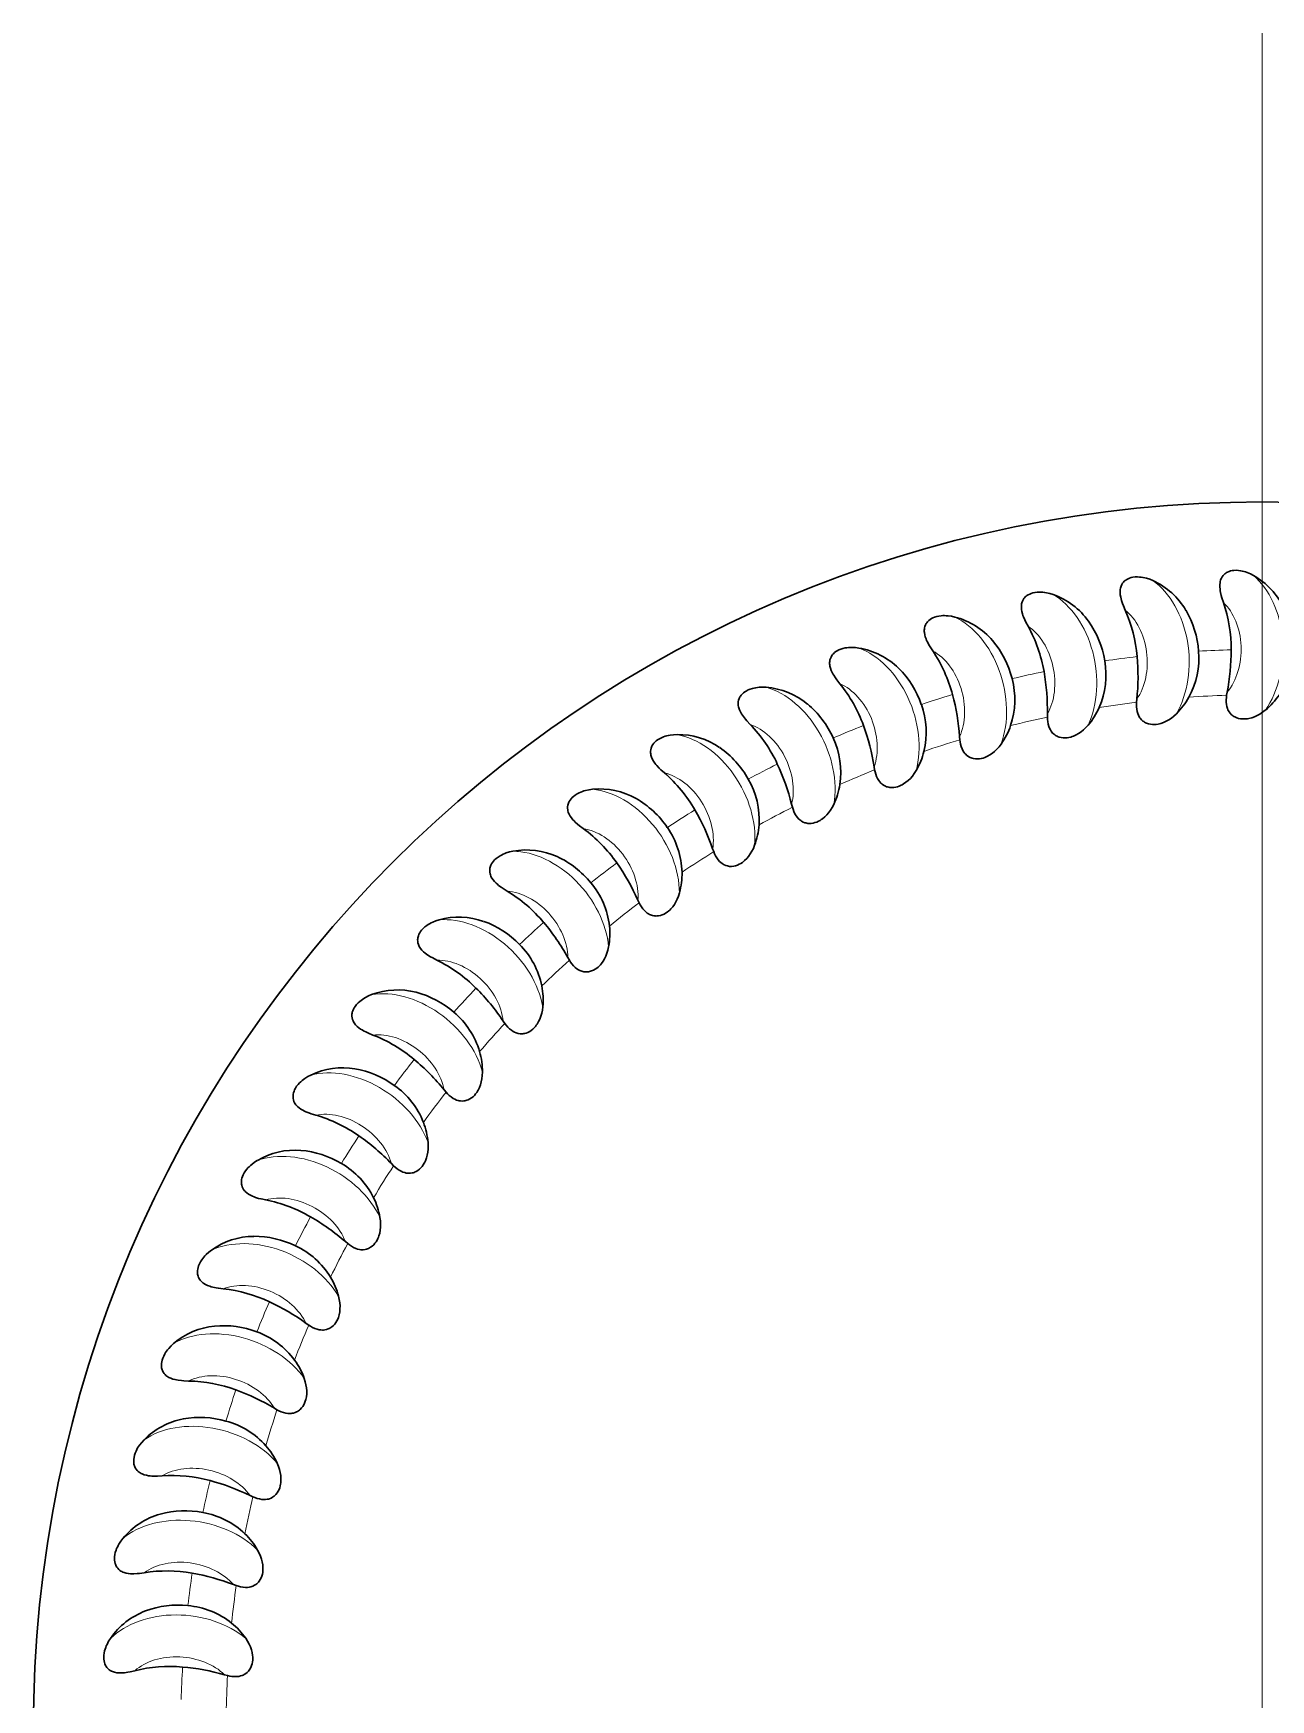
# Model space of a CAD drawing. Extents: x 89 to 647, y -82 to 440.
# Drawn here: x 445.75 to 479.1, y 229.93 to 274.86 of the extents above; entities that cross this region are included whole.
import ezdxf

# ---------------------------------------------------------------- set-up
doc = ezdxf.new("R2010")
doc.units = 0
doc.header["$LTSCALE"] = 7
doc.header["$MEASUREMENT"] = 0
doc.linetypes.add('DASHDOT', pattern=[18.5, 12, -3, 0.5, -3])
doc.layers.get('0').update_dxf_attribs({"linetype": 'CONTINUOUS', "lineweight": 15})

msp = doc.modelspace()

# ---------------------------------------------------------------- linework, layer by layer
at = {"color": 7, "linetype": 'DASHDOT', "lineweight": 13}
msp.add_line((478.872, 274.861), (478.872, 183.341), dxfattribs=at)
at = {"color": 7, "lineweight": 30, "ltscale": 0.002045}
for p, q in [((477.917, 257.014), (477.931, 257.095)), ((475.488, 256.824), (475.495, 256.906)), ((473.085, 256.424), (473.085, 256.506)), ((470.725, 255.816), (470.718, 255.897)), ((468.428, 255.004), (468.414, 255.084)), ((466.21, 253.995), (466.189, 254.074)), ((464.089, 252.797), (464.061, 252.874)), ((462.08, 251.418), (462.045, 251.492)), ((460.199, 249.87), (460.158, 249.94)), ((455.46, 244.329), (455.402, 244.387)), ((454.222, 242.23), (454.159, 242.283))]:
    msp.add_line(p, q, dxfattribs=at)
at = {"color": 7, "lineweight": 30, "ltscale": 0.002046}
for p, q in [((458.46, 248.163), (458.412, 248.23)), ((456.876, 246.311), (456.823, 246.374)), ((452.316, 237.75), (452.245, 237.791)), ((451.663, 235.403), (451.589, 235.437)), ((451.218, 233.007), (451.141, 233.035)), ((450.982, 230.582), (450.903, 230.603))]:
    msp.add_line(p, q, dxfattribs=at)
at = {"color": 7, "lineweight": 30, "ltscale": 0.002044}
msp.add_line((453.171, 240.032), (453.104, 240.079), dxfattribs=at)
at = {"color": 7, "lineweight": 30}
for points in [[(475.928, 260.105), (475.842, 260.14), (475.754, 260.169), (475.708, 260.181), (475.662, 260.19), (475.617, 260.197), (475.571, 260.202), (475.51, 260.205), (475.448, 260.203), (475.388, 260.195), (475.344, 260.185), (475.301, 260.172), (475.261, 260.155), (475.223, 260.135), (475.2, 260.12), (475.178, 260.104), (475.158, 260.086), (475.139, 260.067), (475.112, 260.033), (475.09, 259.997), (475.073, 259.959), (475.063, 259.929), (475.055, 259.899), (475.05, 259.868), (475.047, 259.837), (475.046, 259.777), (475.051, 259.717), (475.062, 259.657), (475.071, 259.615), (475.083, 259.572), (475.11, 259.489), (475.133, 259.428), (475.183, 259.31)], [(478.641, 260.244), (478.559, 260.286), (478.473, 260.323), (478.429, 260.338), (478.384, 260.352), (478.34, 260.363), (478.294, 260.372), (478.233, 260.38), (478.172, 260.383), (478.111, 260.38), (478.067, 260.374), (478.023, 260.365), (477.981, 260.352), (477.941, 260.335), (477.917, 260.322), (477.894, 260.308), (477.872, 260.292), (477.852, 260.274), (477.823, 260.243), (477.798, 260.209), (477.777, 260.173), (477.764, 260.144), (477.754, 260.115), (477.746, 260.084), (477.74, 260.053), (477.734, 259.994), (477.734, 259.934), (477.739, 259.873), (477.745, 259.83), (477.753, 259.787), (477.773, 259.701), (477.791, 259.639), (477.83, 259.517)], [(473.237, 259.73), (473.148, 259.758), (473.058, 259.779), (473.011, 259.787), (472.965, 259.792), (472.919, 259.795), (472.873, 259.796), (472.811, 259.793), (472.751, 259.786), (472.691, 259.773), (472.648, 259.759), (472.607, 259.743), (472.568, 259.723), (472.532, 259.699), (472.51, 259.682), (472.49, 259.664), (472.471, 259.644), (472.454, 259.624), (472.431, 259.588), (472.412, 259.55), (472.398, 259.51), (472.391, 259.48), (472.386, 259.449), (472.383, 259.418), (472.383, 259.386), (472.387, 259.327), (472.397, 259.268), (472.413, 259.209), (472.426, 259.167), (472.442, 259.126), (472.476, 259.045), (472.504, 258.987), (472.564, 258.873)], [(470.588, 259.123), (470.498, 259.142), (470.406, 259.155), (470.359, 259.159), (470.312, 259.16), (470.267, 259.16), (470.221, 259.157), (470.16, 259.148), (470.1, 259.136), (470.041, 259.117), (470, 259.1), (469.96, 259.08), (469.923, 259.057), (469.889, 259.03), (469.869, 259.011), (469.85, 258.991), (469.834, 258.97), (469.819, 258.948), (469.798, 258.91), (469.783, 258.871), (469.772, 258.83), (469.768, 258.8), (469.765, 258.768), (469.765, 258.737), (469.768, 258.705), (469.777, 258.647), (469.793, 258.588), (469.813, 258.531), (469.83, 258.491), (469.849, 258.451), (469.891, 258.374), (469.924, 258.318), (469.993, 258.21)], [(468.003, 258.286), (467.912, 258.298), (467.819, 258.303), (467.772, 258.303), (467.725, 258.3), (467.679, 258.295), (467.634, 258.288), (467.574, 258.275), (467.515, 258.257), (467.459, 258.234), (467.419, 258.213), (467.381, 258.189), (467.346, 258.163), (467.315, 258.133), (467.296, 258.113), (467.28, 258.091), (467.265, 258.069), (467.252, 258.045), (467.235, 258.006), (467.223, 257.966), (467.216, 257.924), (467.214, 257.893), (467.214, 257.862), (467.217, 257.83), (467.222, 257.799), (467.237, 257.741), (467.257, 257.685), (467.283, 257.63), (467.303, 257.591), (467.325, 257.553), (467.374, 257.48), (467.411, 257.427), (467.49, 257.326)], [(465.501, 257.228), (465.409, 257.232), (465.316, 257.229), (465.269, 257.224), (465.223, 257.217), (465.178, 257.209), (465.133, 257.198), (465.074, 257.179), (465.017, 257.156), (464.963, 257.128), (464.925, 257.104), (464.89, 257.077), (464.857, 257.047), (464.829, 257.015), (464.812, 256.993), (464.797, 256.97), (464.784, 256.947), (464.773, 256.922), (464.76, 256.882), (464.751, 256.84), (464.748, 256.799), (464.749, 256.767), (464.752, 256.736), (464.758, 256.705), (464.765, 256.675), (464.785, 256.618), (464.81, 256.564), (464.841, 256.511), (464.864, 256.474), (464.89, 256.439), (464.944, 256.369), (464.986, 256.321), (465.073, 256.226)], [(477.917, 257.014), (477.91, 256.955), (477.905, 256.892), (477.906, 256.826), (477.912, 256.762), (477.922, 256.708), (477.936, 256.661), (477.953, 256.621), (477.967, 256.593), (477.982, 256.568), (478.012, 256.528), (478.043, 256.495), (478.064, 256.477), (478.086, 256.46), (478.112, 256.443), (478.138, 256.428), (478.189, 256.406), (478.241, 256.39), (478.291, 256.38), (478.342, 256.375), (478.392, 256.374), (478.443, 256.377), (478.48, 256.382), (478.519, 256.388), (478.595, 256.408), (478.669, 256.434), (478.742, 256.467), (478.815, 256.508), (478.888, 256.556), (478.96, 256.612)], [(475.488, 256.824), (475.486, 256.765), (475.487, 256.702), (475.493, 256.637), (475.504, 256.573), (475.52, 256.52), (475.538, 256.474), (475.558, 256.436), (475.575, 256.409), (475.592, 256.386), (475.625, 256.348), (475.658, 256.319), (475.681, 256.302), (475.705, 256.287), (475.732, 256.273), (475.759, 256.26), (475.812, 256.242), (475.865, 256.231), (475.916, 256.226), (475.967, 256.225), (476.017, 256.228), (476.067, 256.236), (476.104, 256.244), (476.142, 256.254), (476.216, 256.28), (476.287, 256.312), (476.357, 256.352), (476.426, 256.399), (476.495, 256.453), (476.562, 256.515)], [(473.085, 256.424), (473.088, 256.364), (473.094, 256.302), (473.106, 256.237), (473.123, 256.175), (473.143, 256.124), (473.165, 256.079), (473.188, 256.043), (473.207, 256.018), (473.226, 255.996), (473.263, 255.962), (473.298, 255.935), (473.323, 255.92), (473.347, 255.908), (473.376, 255.895), (473.404, 255.886), (473.458, 255.872), (473.511, 255.866), (473.563, 255.865), (473.614, 255.868), (473.664, 255.876), (473.713, 255.888), (473.749, 255.899), (473.786, 255.912), (473.858, 255.945), (473.925, 255.984), (473.992, 256.029), (474.057, 256.082), (474.12, 256.142), (474.182, 256.21)], [(463.1, 255.956), (463.008, 255.951), (462.916, 255.94), (462.87, 255.931), (462.824, 255.921), (462.78, 255.908), (462.737, 255.893), (462.68, 255.87), (462.625, 255.842), (462.574, 255.809), (462.538, 255.782), (462.505, 255.752), (462.475, 255.72), (462.449, 255.685), (462.434, 255.662), (462.422, 255.638), (462.411, 255.613), (462.402, 255.588), (462.392, 255.546), (462.387, 255.504), (462.388, 255.462), (462.391, 255.431), (462.397, 255.4), (462.405, 255.37), (462.416, 255.34), (462.44, 255.286), (462.47, 255.234), (462.505, 255.184), (462.532, 255.149), (462.56, 255.116), (462.62, 255.052), (462.667, 255.007), (462.762, 254.92)], [(470.725, 255.816), (470.734, 255.757), (470.745, 255.695), (470.763, 255.631), (470.785, 255.571), (470.809, 255.521), (470.835, 255.479), (470.862, 255.445), (470.883, 255.421), (470.903, 255.402), (470.943, 255.37), (470.981, 255.347), (471.007, 255.335), (471.032, 255.324), (471.061, 255.314), (471.09, 255.307), (471.146, 255.299), (471.199, 255.297), (471.251, 255.3), (471.301, 255.308), (471.35, 255.32), (471.398, 255.336), (471.433, 255.351), (471.468, 255.367), (471.537, 255.406), (471.601, 255.45), (471.663, 255.501), (471.723, 255.559), (471.781, 255.625), (471.837, 255.698)], [(468.428, 255.004), (468.441, 254.946), (468.459, 254.885), (468.481, 254.824), (468.509, 254.765), (468.537, 254.718), (468.567, 254.678), (468.596, 254.646), (468.619, 254.625), (468.641, 254.607), (468.684, 254.579), (468.723, 254.56), (468.75, 254.549), (468.776, 254.541), (468.806, 254.534), (468.836, 254.529), (468.892, 254.525), (468.945, 254.528), (468.996, 254.536), (469.046, 254.549), (469.093, 254.565), (469.14, 254.585), (469.174, 254.602), (469.207, 254.622), (469.272, 254.666), (469.332, 254.716), (469.39, 254.772), (469.445, 254.836), (469.497, 254.906), (469.546, 254.983)], [(460.82, 254.479), (460.728, 254.467), (460.637, 254.447), (460.592, 254.435), (460.548, 254.42), (460.505, 254.403), (460.463, 254.385), (460.408, 254.356), (460.356, 254.324), (460.308, 254.287), (460.275, 254.257), (460.244, 254.224), (460.217, 254.189), (460.195, 254.153), (460.182, 254.128), (460.171, 254.103), (460.163, 254.077), (460.156, 254.051), (460.15, 254.009), (460.149, 253.967), (460.153, 253.925), (460.159, 253.894), (460.168, 253.864), (460.179, 253.835), (460.191, 253.806), (460.221, 253.754), (460.255, 253.705), (460.294, 253.658), (460.324, 253.626), (460.355, 253.595), (460.42, 253.537), (460.47, 253.496), (460.573, 253.418)], [(466.21, 253.995), (466.228, 253.938), (466.251, 253.88), (466.279, 253.82), (466.311, 253.764), (466.344, 253.72), (466.377, 253.683), (466.409, 253.654), (466.434, 253.634), (466.457, 253.618), (466.502, 253.594), (466.543, 253.578), (466.571, 253.57), (466.597, 253.564), (466.628, 253.56), (466.658, 253.558), (466.714, 253.559), (466.767, 253.566), (466.817, 253.579), (466.865, 253.595), (466.911, 253.616), (466.956, 253.64), (466.988, 253.66), (467.02, 253.682), (467.081, 253.732), (467.136, 253.787), (467.188, 253.848), (467.238, 253.916), (467.283, 253.99), (467.325, 254.072)], [(464.089, 252.797), (464.112, 252.742), (464.139, 252.685), (464.172, 252.629), (464.21, 252.576), (464.246, 252.534), (464.282, 252.5), (464.316, 252.474), (464.343, 252.457), (464.368, 252.443), (464.414, 252.423), (464.457, 252.411), (464.485, 252.405), (464.512, 252.401), (464.543, 252.4), (464.573, 252.4), (464.629, 252.406), (464.681, 252.418), (464.73, 252.435), (464.776, 252.456), (464.82, 252.48), (464.862, 252.508), (464.893, 252.531), (464.922, 252.556), (464.979, 252.611), (465.029, 252.67), (465.076, 252.736), (465.119, 252.807), (465.158, 252.886), (465.193, 252.971)], [(458.677, 252.809), (458.587, 252.789), (458.498, 252.761), (458.454, 252.745), (458.411, 252.726), (458.369, 252.706), (458.329, 252.684), (458.277, 252.651), (458.228, 252.614), (458.183, 252.573), (458.153, 252.54), (458.126, 252.505), (458.102, 252.468), (458.082, 252.429), (458.072, 252.404), (458.064, 252.378), (458.057, 252.352), (458.053, 252.325), (458.05, 252.283), (458.053, 252.24), (458.061, 252.199), (458.069, 252.169), (458.081, 252.14), (458.094, 252.111), (458.109, 252.084), (458.143, 252.035), (458.182, 251.989), (458.224, 251.945), (458.257, 251.916), (458.291, 251.888), (458.361, 251.835), (458.414, 251.799), (458.523, 251.731)], [(462.08, 251.418), (462.108, 251.365), (462.14, 251.311), (462.178, 251.258), (462.22, 251.209), (462.259, 251.17), (462.298, 251.14), (462.334, 251.116), (462.362, 251.102), (462.389, 251.09), (462.437, 251.074), (462.48, 251.065), (462.509, 251.062), (462.536, 251.061), (462.567, 251.062), (462.597, 251.065), (462.652, 251.076), (462.702, 251.092), (462.75, 251.113), (462.794, 251.138), (462.836, 251.166), (462.875, 251.198), (462.904, 251.223), (462.931, 251.251), (462.983, 251.311), (463.028, 251.374), (463.069, 251.443), (463.105, 251.519), (463.137, 251.6), (463.165, 251.687)], [(456.687, 250.959), (456.599, 250.931), (456.513, 250.896), (456.471, 250.875), (456.43, 250.853), (456.39, 250.83), (456.352, 250.804), (456.303, 250.766), (456.258, 250.725), (456.216, 250.68), (456.189, 250.645), (456.165, 250.607), (456.144, 250.569), (456.128, 250.529), (456.12, 250.502), (456.114, 250.476), (456.11, 250.449), (456.108, 250.422), (456.109, 250.38), (456.115, 250.338), (456.127, 250.297), (456.138, 250.268), (456.152, 250.24), (456.168, 250.213), (456.185, 250.187), (456.223, 250.141), (456.266, 250.098), (456.312, 250.059), (456.347, 250.033), (456.383, 250.008), (456.458, 249.961), (456.514, 249.93), (456.628, 249.871)], [(460.199, 249.87), (460.231, 249.819), (460.268, 249.769), (460.31, 249.718), (460.356, 249.673), (460.399, 249.638), (460.44, 249.611), (460.479, 249.591), (460.508, 249.579), (460.535, 249.57), (460.584, 249.558), (460.628, 249.553), (460.657, 249.552), (460.684, 249.554), (460.715, 249.557), (460.744, 249.563), (460.798, 249.579), (460.847, 249.599), (460.893, 249.624), (460.935, 249.653), (460.974, 249.685), (461.01, 249.719), (461.036, 249.747), (461.061, 249.777), (461.107, 249.841), (461.147, 249.908), (461.181, 249.981), (461.211, 250.059), (461.236, 250.143), (461.256, 250.232)], [(454.867, 248.942), (454.781, 248.906), (454.699, 248.864), (454.658, 248.84), (454.619, 248.814), (454.582, 248.787), (454.546, 248.759), (454.501, 248.717), (454.459, 248.672), (454.422, 248.624), (454.397, 248.586), (454.377, 248.546), (454.36, 248.506), (454.347, 248.465), (454.341, 248.438), (454.338, 248.411), (454.336, 248.384), (454.336, 248.357), (454.341, 248.315), (454.351, 248.274), (454.366, 248.234), (454.38, 248.206), (454.396, 248.179), (454.414, 248.154), (454.434, 248.129), (454.475, 248.087), (454.522, 248.048), (454.571, 248.013), (454.608, 247.99), (454.646, 247.968), (454.725, 247.928), (454.784, 247.902), (454.903, 247.853)], [(458.46, 248.163), (458.496, 248.116), (458.537, 248.068), (458.584, 248.022), (458.634, 247.981), (458.679, 247.95), (458.723, 247.927), (458.763, 247.91), (458.793, 247.9), (458.821, 247.894), (458.871, 247.886), (458.915, 247.885), (458.944, 247.887), (458.971, 247.891), (459.001, 247.897), (459.03, 247.905), (459.082, 247.925), (459.129, 247.95), (459.172, 247.979), (459.212, 248.011), (459.248, 248.046), (459.281, 248.084), (459.305, 248.114), (459.327, 248.146), (459.367, 248.214), (459.401, 248.284), (459.429, 248.36), (459.452, 248.44), (459.47, 248.526), (459.481, 248.617)], [(453.229, 246.774), (453.147, 246.731), (453.068, 246.682), (453.03, 246.655), (452.993, 246.626), (452.959, 246.595), (452.925, 246.564), (452.884, 246.518), (452.846, 246.47), (452.813, 246.418), (452.792, 246.379), (452.775, 246.338), (452.762, 246.296), (452.753, 246.254), (452.749, 246.226), (452.748, 246.199), (452.749, 246.172), (452.751, 246.145), (452.76, 246.104), (452.773, 246.063), (452.792, 246.026), (452.808, 245.999), (452.826, 245.974), (452.846, 245.95), (452.868, 245.927), (452.914, 245.888), (452.963, 245.854), (453.015, 245.823), (453.054, 245.803), (453.094, 245.785), (453.176, 245.752), (453.237, 245.731), (453.359, 245.693)], [(456.876, 246.311), (456.916, 246.268), (456.962, 246.224), (457.012, 246.182), (457.065, 246.145), (457.113, 246.119), (457.159, 246.099), (457.2, 246.086), (457.231, 246.079), (457.259, 246.074), (457.31, 246.072), (457.354, 246.074), (457.382, 246.079), (457.409, 246.085), (457.438, 246.093), (457.466, 246.104), (457.517, 246.129), (457.562, 246.158), (457.602, 246.19), (457.638, 246.226), (457.671, 246.264), (457.702, 246.304), (457.722, 246.336), (457.742, 246.37), (457.776, 246.441), (457.803, 246.514), (457.824, 246.592), (457.84, 246.674), (457.85, 246.761), (457.854, 246.852)], [(455.46, 244.329), (455.504, 244.289), (455.553, 244.249), (455.606, 244.212), (455.663, 244.18), (455.713, 244.157), (455.76, 244.142), (455.802, 244.132), (455.833, 244.128), (455.862, 244.126), (455.912, 244.128), (455.956, 244.134), (455.984, 244.141), (456.01, 244.149), (456.039, 244.161), (456.066, 244.174), (456.114, 244.203), (456.156, 244.236), (456.193, 244.272), (456.227, 244.31), (456.256, 244.351), (456.283, 244.394), (456.301, 244.427), (456.317, 244.463), (456.345, 244.537), (456.365, 244.612), (456.38, 244.691), (456.389, 244.774), (456.391, 244.861), (456.387, 244.953)], [(451.786, 244.472), (451.708, 244.422), (451.634, 244.366), (451.598, 244.335), (451.564, 244.303), (451.532, 244.27), (451.502, 244.236), (451.465, 244.187), (451.431, 244.135), (451.403, 244.081), (451.386, 244.04), (451.372, 243.997), (451.363, 243.955), (451.357, 243.912), (451.356, 243.884), (451.357, 243.857), (451.36, 243.83), (451.365, 243.804), (451.377, 243.763), (451.394, 243.724), (451.416, 243.688), (451.434, 243.663), (451.455, 243.639), (451.477, 243.617), (451.501, 243.597), (451.549, 243.562), (451.601, 243.532), (451.656, 243.506), (451.697, 243.489), (451.738, 243.474), (451.822, 243.449), (451.885, 243.433), (452.011, 243.406)], [(454.222, 242.23), (454.269, 242.194), (454.321, 242.159), (454.378, 242.126), (454.437, 242.099), (454.489, 242.082), (454.537, 242.07), (454.58, 242.064), (454.611, 242.063), (454.64, 242.063), (454.69, 242.069), (454.733, 242.08), (454.76, 242.089), (454.786, 242.099), (454.813, 242.113), (454.839, 242.129), (454.884, 242.162), (454.923, 242.198), (454.957, 242.237), (454.987, 242.278), (455.013, 242.322), (455.036, 242.367), (455.051, 242.402), (455.064, 242.438), (455.085, 242.514), (455.099, 242.591), (455.107, 242.671), (455.108, 242.755), (455.103, 242.842), (455.091, 242.933)], [(450.55, 242.053), (450.476, 241.996), (450.407, 241.934), (450.374, 241.9), (450.343, 241.865), (450.314, 241.83), (450.287, 241.793), (450.254, 241.741), (450.225, 241.686), (450.202, 241.63), (450.188, 241.587), (450.178, 241.544), (450.173, 241.5), (450.171, 241.457), (450.173, 241.43), (450.176, 241.403), (450.181, 241.376), (450.188, 241.351), (450.204, 241.311), (450.224, 241.274), (450.249, 241.24), (450.269, 241.216), (450.292, 241.194), (450.316, 241.174), (450.342, 241.156), (450.393, 241.125), (450.447, 241.1), (450.504, 241.079), (450.546, 241.066), (450.589, 241.055), (450.675, 241.037), (450.738, 241.026), (450.866, 241.01)], [(453.171, 240.032), (453.221, 240), (453.276, 239.97), (453.336, 239.942), (453.397, 239.92), (453.45, 239.907), (453.499, 239.9), (453.543, 239.898), (453.574, 239.899), (453.602, 239.902), (453.652, 239.912), (453.694, 239.927), (453.72, 239.938), (453.744, 239.951), (453.771, 239.967), (453.795, 239.984), (453.837, 240.021), (453.873, 240.061), (453.904, 240.103), (453.93, 240.147), (453.952, 240.192), (453.97, 240.239), (453.982, 240.275), (453.992, 240.312), (454.007, 240.39), (454.014, 240.468), (454.015, 240.548), (454.009, 240.632), (453.996, 240.718), (453.976, 240.808)], [(449.529, 239.535), (449.46, 239.472), (449.397, 239.404), (449.367, 239.368), (449.339, 239.33), (449.314, 239.292), (449.29, 239.253), (449.261, 239.198), (449.238, 239.142), (449.219, 239.084), (449.209, 239.04), (449.203, 238.996), (449.201, 238.952), (449.203, 238.909), (449.207, 238.882), (449.213, 238.855), (449.221, 238.829), (449.23, 238.804), (449.249, 238.766), (449.272, 238.731), (449.3, 238.699), (449.322, 238.677), (449.347, 238.657), (449.373, 238.639), (449.4, 238.623), (449.453, 238.597), (449.51, 238.577), (449.569, 238.561), (449.611, 238.552), (449.654, 238.544), (449.742, 238.534), (449.806, 238.529), (449.935, 238.524)], [(452.316, 237.75), (452.369, 237.723), (452.427, 237.697), (452.488, 237.675), (452.551, 237.659), (452.605, 237.65), (452.655, 237.647), (452.698, 237.649), (452.729, 237.653), (452.757, 237.659), (452.806, 237.673), (452.846, 237.691), (452.871, 237.705), (452.894, 237.719), (452.919, 237.738), (452.942, 237.757), (452.981, 237.798), (453.013, 237.841), (453.04, 237.885), (453.062, 237.931), (453.08, 237.978), (453.094, 238.026), (453.103, 238.063), (453.11, 238.101), (453.117, 238.18), (453.118, 238.258), (453.112, 238.338), (453.098, 238.421), (453.078, 238.506), (453.05, 238.593)], [(448.731, 236.938), (448.668, 236.869), (448.611, 236.796), (448.585, 236.757), (448.56, 236.718), (448.538, 236.677), (448.518, 236.636), (448.494, 236.579), (448.475, 236.521), (448.462, 236.461), (448.456, 236.417), (448.454, 236.372), (448.455, 236.328), (448.461, 236.286), (448.468, 236.259), (448.476, 236.233), (448.486, 236.208), (448.497, 236.184), (448.519, 236.147), (448.546, 236.114), (448.576, 236.085), (448.6, 236.065), (448.626, 236.048), (448.653, 236.032), (448.682, 236.018), (448.738, 235.997), (448.796, 235.982), (448.856, 235.971), (448.899, 235.965), (448.943, 235.962), (449.03, 235.959), (449.095, 235.96), (449.223, 235.966)], [(451.663, 235.403), (451.719, 235.38), (451.778, 235.36), (451.841, 235.343), (451.905, 235.332), (451.96, 235.328), (452.009, 235.33), (452.052, 235.335), (452.083, 235.342), (452.111, 235.35), (452.158, 235.369), (452.197, 235.39), (452.22, 235.406), (452.242, 235.422), (452.265, 235.443), (452.286, 235.464), (452.321, 235.508), (452.35, 235.554), (452.372, 235.6), (452.39, 235.647), (452.404, 235.696), (452.415, 235.745), (452.42, 235.783), (452.423, 235.822), (452.424, 235.901), (452.418, 235.978), (452.405, 236.058), (452.384, 236.139), (452.357, 236.222), (452.321, 236.306)], [(448.162, 234.281), (448.106, 234.207), (448.056, 234.129), (448.033, 234.088), (448.012, 234.047), (447.993, 234.005), (447.976, 233.962), (447.958, 233.903), (447.944, 233.843), (447.936, 233.783), (447.934, 233.738), (447.936, 233.693), (447.941, 233.65), (447.951, 233.608), (447.96, 233.582), (447.97, 233.556), (447.982, 233.532), (447.995, 233.509), (448.021, 233.475), (448.05, 233.444), (448.082, 233.418), (448.108, 233.4), (448.136, 233.385), (448.164, 233.372), (448.194, 233.361), (448.251, 233.345), (448.311, 233.334), (448.371, 233.328), (448.415, 233.327), (448.459, 233.327), (448.546, 233.332), (448.61, 233.338), (448.738, 233.356)], [(451.218, 233.007), (451.275, 232.99), (451.336, 232.974), (451.4, 232.963), (451.465, 232.958), (451.52, 232.959), (451.569, 232.965), (451.611, 232.974), (451.641, 232.983), (451.668, 232.994), (451.713, 233.017), (451.75, 233.041), (451.772, 233.059), (451.793, 233.077), (451.814, 233.1), (451.833, 233.123), (451.864, 233.17), (451.888, 233.217), (451.907, 233.266), (451.921, 233.314), (451.93, 233.364), (451.936, 233.414), (451.938, 233.452), (451.938, 233.491), (451.932, 233.57), (451.919, 233.647), (451.899, 233.724), (451.872, 233.804), (451.837, 233.884), (451.794, 233.965)], [(447.828, 231.585), (447.778, 231.506), (447.735, 231.424), (447.715, 231.382), (447.698, 231.338), (447.683, 231.295), (447.67, 231.251), (447.657, 231.19), (447.649, 231.13), (447.646, 231.069), (447.648, 231.024), (447.653, 230.98), (447.662, 230.937), (447.676, 230.896), (447.687, 230.87), (447.699, 230.846), (447.713, 230.823), (447.729, 230.801), (447.757, 230.769), (447.789, 230.741), (447.823, 230.718), (447.851, 230.703), (447.879, 230.69), (447.909, 230.679), (447.939, 230.671), (447.998, 230.66), (448.058, 230.654), (448.119, 230.654), (448.162, 230.656), (448.206, 230.66), (448.293, 230.673), (448.356, 230.685), (448.482, 230.713)], [(450.982, 230.582), (451.041, 230.57), (451.103, 230.56), (451.168, 230.554), (451.233, 230.555), (451.287, 230.56), (451.336, 230.571), (451.377, 230.583), (451.407, 230.595), (451.432, 230.608), (451.475, 230.634), (451.51, 230.662), (451.531, 230.682), (451.549, 230.702), (451.568, 230.726), (451.585, 230.751), (451.612, 230.8), (451.632, 230.85), (451.646, 230.9), (451.656, 230.949), (451.661, 231), (451.663, 231.05), (451.661, 231.088), (451.658, 231.127), (451.645, 231.205), (451.625, 231.28), (451.599, 231.356), (451.565, 231.432), (451.523, 231.509), (451.473, 231.586)]]:
    msp.add_lwpolyline(points, dxfattribs=at)
msp.add_circle((478.872, 229.101), 33.125, dxfattribs=at)
for centre, radius, start, end in [((477.67, 258.516), 1.981, 25.3715, 60.6704), ((472.582, 257.862), 1.979, 35.3509, 70.6827), ((475.112, 258.301), 1.979, 30.3509, 65.6827), ((471.576, 257.717), 3.943, 4.944, 23.8238), ((474.608, 258.019), 2.559, 4.1091, 30.1046), ((474.098, 258.244), 3.943, 359.944, 18.8238), ((470.099, 257.205), 1.979, 40.3509, 75.6827), ((469.11, 256.972), 3.943, 9.944, 28.8238), ((472.102, 257.537), 2.56, 9.1003, 35.0846), ((469.65, 256.839), 2.56, 14.1003, 40.0846), ((467.683, 256.333), 1.979, 45.3509, 80.6827), ((466.718, 256.015), 3.943, 14.944, 33.8238), ((472.446, 257.564), 2.217, 336.5782, 9.8214), ((469.467, 257.531), 6.061, 354.0817, 4.9804), ((474.952, 258.016), 2.217, 331.5782, 4.8214), ((471.98, 258.242), 6.061, 349.0817, 359.9804), ((467.267, 255.929), 2.56, 19.1003, 45.0846), ((469.99, 256.896), 2.217, 341.572, 14.8178), ((467.025, 256.603), 6.061, 359.0817, 9.9804), ((465.352, 255.254), 1.979, 50.3509, 85.6827), ((464.418, 254.854), 3.943, 19.944, 38.8238), ((464.673, 255.466), 6.061, 4.0817, 14.9804), ((477.724, 258.116), 1.947, 309.4451, 325.9675), ((464.973, 254.816), 2.56, 24.1003, 50.0846), ((467.601, 256.016), 2.217, 346.5782, 19.8214), ((472.703, 257.475), 1.947, 319.4451, 335.9675), ((475.199, 257.905), 1.947, 314.4451, 330.9675), ((462.229, 253.496), 3.943, 24.944, 43.8238), ((462.429, 254.128), 6.061, 9.0817, 19.9804), ((470.253, 256.83), 1.947, 324.4451, 340.9675), ((463.124, 253.976), 1.979, 55.3509, 90.6827), ((465.299, 254.931), 2.217, 351.572, 24.8178), ((462.785, 253.507), 2.56, 29.1003, 55.0846), ((467.869, 255.973), 1.947, 329.4451, 345.9675), ((460.166, 251.952), 3.943, 29.944, 48.8238), ((463.099, 253.649), 2.217, 356.5782, 29.8214), ((460.31, 252.599), 6.061, 14.0817, 24.9804), ((461.016, 252.507), 1.981, 60.3715, 95.6704), ((465.569, 254.912), 1.947, 334.4451, 350.9675), ((460.719, 252.012), 2.56, 34.1003, 60.0846), ((458.333, 250.892), 6.061, 19.0817, 29.9804), ((458.245, 250.235), 3.943, 34.944, 53.8238), ((461.019, 252.181), 2.217, 1.5782, 34.8214), ((463.37, 253.654), 1.947, 339.4451, 355.9675), ((459.044, 250.862), 1.981, 65.3715, 100.6704), ((458.791, 250.342), 2.56, 39.1003, 65.0846), ((456.512, 249.019), 6.061, 24.0817, 34.9804), ((461.289, 252.21), 1.947, 344.4451, 0.9675), ((456.482, 248.357), 3.943, 39.944, 58.8238), ((459.076, 250.538), 2.217, 6.5782, 39.8214), ((457.222, 249.053), 1.979, 70.3509, 105.6827), ((457.017, 248.511), 2.56, 44.1003, 70.0846), ((454.861, 246.995), 6.061, 29.0817, 39.9804), ((459.342, 250.589), 1.947, 349.4451, 5.9675), ((457.283, 248.731), 2.217, 11.5782, 44.8214), ((454.889, 246.332), 3.943, 44.944, 63.8238), ((455.566, 247.09), 1.979, 75.3509, 110.6827), ((455.408, 246.533), 2.56, 49.1003, 75.0846), ((453.393, 244.834), 6.061, 34.0817, 44.9804), ((457.544, 248.805), 1.947, 354.4451, 10.9675), ((455.654, 246.774), 2.217, 16.5782, 49.8214), ((453.478, 244.176), 3.943, 49.944, 68.8238), ((452.119, 242.553), 6.061, 39.0817, 49.9804), ((455.907, 246.871), 1.947, 359.4451, 15.9675), ((454.087, 244.99), 1.979, 80.3509, 115.6827), ((453.979, 244.422), 2.559, 54.1091, 80.1046), ((454.202, 244.683), 2.217, 21.5782, 54.8214), ((452.261, 241.906), 3.943, 54.944, 73.8238), ((454.446, 244.802), 1.947, 4.4451, 20.9675), ((451.048, 240.17), 6.061, 44.0817, 54.9804), ((452.797, 242.768), 1.981, 85.3715, 120.6704), ((452.737, 242.193), 2.56, 59.1003, 85.0846), ((452.938, 242.474), 2.217, 26.5782, 59.8214), ((451.246, 239.538), 3.943, 59.944, 78.8238), ((453.17, 242.613), 1.947, 9.4451, 25.9675), ((450.189, 237.703), 6.061, 49.0817, 59.9804), ((451.704, 240.445), 1.979, 90.3509, 125.6827), ((451.696, 239.866), 2.56, 64.1003, 90.0846), ((451.871, 240.163), 2.217, 31.5782, 64.8214), ((452.091, 240.322), 1.947, 14.4451, 30.9675), ((450.442, 237.09), 3.943, 64.944, 83.8238), ((449.548, 235.17), 6.061, 54.0817, 64.9804), ((450.819, 238.034), 1.979, 95.3509, 130.6827), ((450.861, 237.456), 2.56, 69.1003, 95.0846), ((451.01, 237.767), 2.217, 36.572, 69.8178), ((451.215, 237.945), 1.947, 19.4451, 35.9675), ((449.854, 234.582), 3.943, 69.944, 88.8238), ((449.131, 232.592), 6.061, 59.0817, 69.9804), ((450.148, 235.553), 1.981, 100.3715, 135.6704), ((450.239, 234.983), 2.56, 74.1003, 100.0846), ((450.36, 235.306), 2.217, 41.5782, 74.8214), ((450.549, 235.501), 1.947, 24.4451, 40.9675), ((449.486, 232.032), 3.943, 74.944, 93.8238), ((448.94, 229.986), 6.061, 64.0817, 74.9804), ((449.836, 232.465), 2.56, 79.1003, 105.0846), ((449.928, 232.797), 2.217, 46.5782, 79.8214), ((449.694, 233.027), 1.979, 105.3509, 140.6827), ((450.099, 233.008), 1.947, 29.4451, 45.9675), ((449.343, 229.46), 3.943, 79.944, 98.8238), ((448.977, 227.374), 6.061, 69.0817, 79.9804), ((449.463, 230.469), 1.979, 110.3509, 145.6827), ((449.654, 229.923), 2.559, 84.1091, 110.1046), ((449.716, 230.261), 2.217, 51.572, 84.8178), ((449.868, 230.485), 1.947, 34.4451, 50.9675), ((449.424, 226.884), 3.943, 84.944, 103.8238), ((449.241, 224.775), 6.061, 74.0817, 84.9804)]:
    msp.add_arc(centre, radius, start, end, dxfattribs=at)
at = {"color": 7, "lineweight": 13}
for radius, start, end in [(29.151, 96.6342, 98.3658), (29.151, 91.6342, 93.3658), (29.151, 101.6342, 103.3658), (29.151, 106.6342, 108.3658), (27.929, 91.9596, 94.0478), (27.929, 96.9596, 99.0478), (29.151, 111.6342, 113.3658), (27.929, 101.9596, 104.0478), (27.929, 106.9596, 109.0478), (29.151, 116.6343, 118.3658), (27.929, 111.9596, 114.0478), (29.151, 121.6342, 123.3658), (27.929, 116.9596, 119.0478), (27.929, 121.9596, 124.0478), (29.151, 126.6342, 128.3658), (27.929, 126.9596, 129.0478), (29.151, 131.6342, 133.3658), (27.929, 131.9596, 134.0478), (29.151, 136.6342, 138.3658), (27.929, 136.9596, 139.0478), (29.151, 141.6342, 143.3658), (27.929, 141.9596, 144.0478), (29.151, 146.6342, 148.3658), (27.929, 146.9596, 149.0478), (29.151, 151.6342, 153.3658), (27.929, 151.9596, 154.0478), (29.151, 156.6342, 158.3658), (27.929, 156.9596, 159.0478), (29.151, 161.6342, 163.3658), (27.929, 161.9596, 164.0478), (29.151, 166.6343, 168.3658), (27.929, 166.9596, 169.0478), (29.151, 171.6343, 173.3658), (27.929, 171.9596, 174.0478), (29.151, 176.6343, 178.3658), (27.929, 176.9596, 179.0478)]:
    msp.add_arc((478.872, 229.101), radius, start, end, dxfattribs=at)
for centre, major_axis, start_param, end_param in [((477.794, 258.251), (0, 2.325), 3.930313, 5.742052), ((472.749, 257.621), (-0.404, 2.29), 3.930313, 5.742052), ((475.258, 258.046), (-0.203, 2.316), 3.930313, 5.742052), ((474.694, 257.997), (-0.133, 1.519), 3.851702, 5.691338), ((477.228, 258.251), (0, 1.525), 3.851702, 5.691338), ((470.286, 256.979), (-0.602, 2.246), 3.930313, 5.742052), ((472.191, 257.523), (-0.265, 1.502), 3.851702, 5.691338), ((467.889, 256.124), (-0.795, 2.185), 3.930313, 5.742052), ((469.74, 256.832), (-0.395, 1.473), 3.851702, 5.691338), ((465.576, 255.064), (-0.983, 2.107), 3.930313, 5.742052), ((467.358, 255.931), (-0.522, 1.433), 3.851702, 5.691338), ((465.063, 254.825), (-0.644, 1.382), 3.851702, 5.691338), ((463.364, 253.806), (-1.162, 2.014), 3.930313, 5.742052), ((462.874, 253.524), (-0.763, 1.321), 3.851702, 5.691338), ((461.269, 252.361), (-1.334, 1.905), 3.930313, 5.742052), ((460.806, 252.036), (-0.875, 1.249), 3.851702, 5.691338), ((459.309, 250.738), (-1.495, 1.781), 3.930313, 5.742052), ((458.876, 250.374), (-0.98, 1.168), 3.851702, 5.691338), ((457.498, 248.951), (-1.644, 1.644), 3.930313, 5.742052), ((457.098, 248.551), (-1.078, 1.078), 3.851702, 5.691338), ((455.849, 247.012), (-1.781, 1.494), 3.930313, 5.742052), ((455.485, 246.579), (-1.168, 0.98), 3.851702, 5.691338), ((454.376, 244.937), (-1.905, 1.334), 3.930313, 5.742052), ((454.051, 244.474), (-1.249, 0.875), 3.851702, 5.691338), ((453.089, 242.742), (-2.013, 1.163), 3.930313, 5.742052), ((452.806, 242.252), (-1.321, 0.763), 3.851702, 5.691338), ((451.998, 240.443), (-2.107, 0.983), 3.930313, 5.742052), ((451.759, 239.93), (-1.382, 0.645), 3.851702, 5.691338), ((451.112, 238.058), (-2.185, 0.795), 3.930313, 5.742052), ((450.918, 237.526), (-1.433, 0.522), 3.851702, 5.691338), ((450.437, 235.604), (-2.246, 0.602), 3.930313, 5.742052), ((450.29, 235.058), (-1.473, 0.395), 3.851702, 5.691338), ((449.978, 233.101), (-2.29, 0.404), 3.930313, 5.742052), ((449.88, 232.544), (-1.502, 0.265), 3.851702, 5.691338), ((449.739, 230.567), (-2.316, 0.203), 3.930313, 5.742052), ((449.69, 230.004), (-1.519, 0.133), 3.851702, 5.691338)]:
    msp.add_ellipse(centre, major_axis=major_axis, ratio=0.707107, start_param=start_param, end_param=end_param, dxfattribs=at)

doc.saveas('drawing.dxf')
